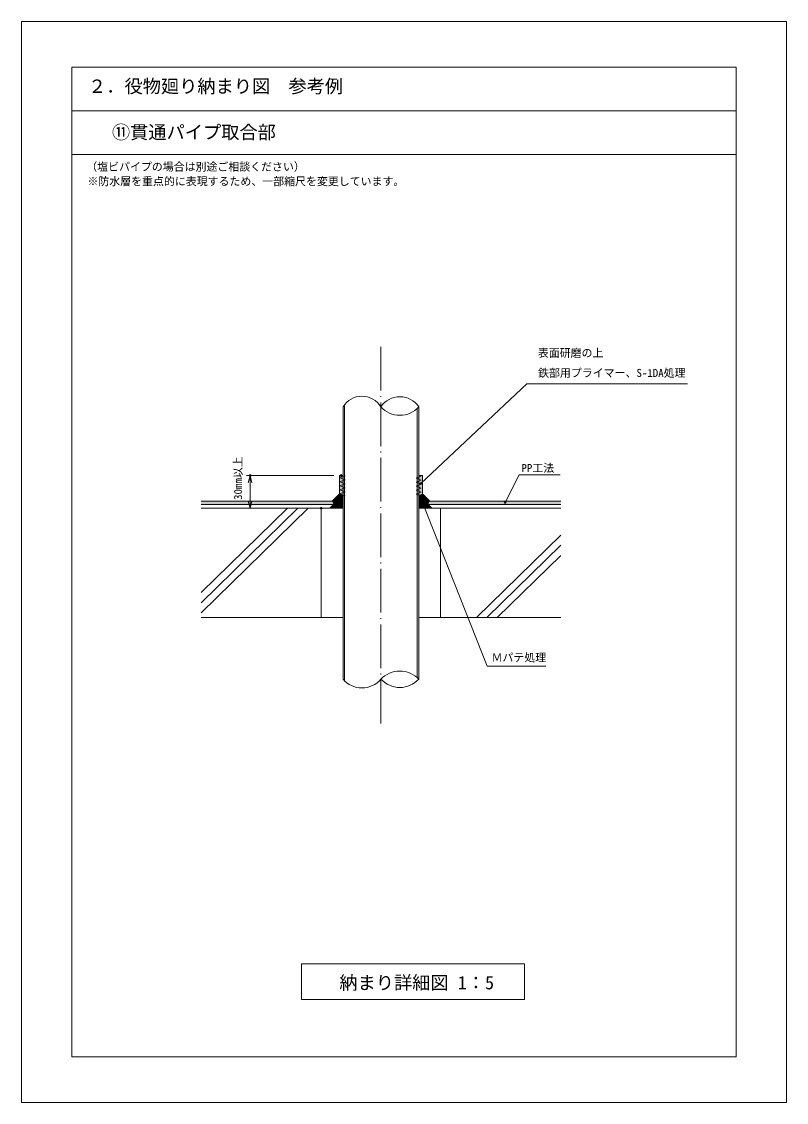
# Model space of a CAD drawing. Units: millimetres, scale not verified. Extents: x -702 to 348, y -693 to 792.
import ezdxf
from ezdxf.enums import TextEntityAlignment as Align

# ---------------------------------------------------------------- set-up
doc = ezdxf.new("R2010")
doc.units = ezdxf.units.MM
doc.header["$LTSCALE"] = 5
doc.header["$PDMODE"] = 32
doc.header["$PDSIZE"] = 2.5
doc.linetypes.add('LONG_DASHED_DOTTED', pattern=[15.25, 12, -1.5, 0.25, -1.5])
for name, color, linetype, lineweight in [('0-0_Defpoints', 7, 'Continuous', 18), ('0-3_文字', 7, 'Continuous', 18), ('0-4_枠', 6, 'Continuous', 18), ('0-5_躯体', 4, 'Continuous', 18), ('0-6_0', 4, 'Continuous', 18)]:
    doc.layers.add(name, color=color, linetype=linetype, lineweight=lineweight)
doc.styles.add('ＭＳ ゴシック', font='')
doc.styles.get('ＭＳ ゴシック').set_extended_font_data('MS Gothic')

msp = doc.modelspace()

# ---------------------------------------------------------------- linework, layer by layer
at = {"layer": '0-0_Defpoints'}
msp.add_lwpolyline([(-702.427, -692.92), (347.573, -692.92), (347.573, 792.08), (-702.427, 792.08)], close=True, dxfattribs=at)
at = {"layer": '0-0_Defpoints', "color": 4}
for points in [[(-258.306, 167.881), (-265.306, 165.131), (-258.306, 162.381), (-265.306, 159.631), (-258.306, 156.881), (-265.306, 154.131), (-258.306, 151.381), (-265.306, 148.631), (-258.306, 145.881), (-265.306, 143.131), (-258.306, 140.381)], [(-153.891, 167.668), (-160.891, 164.918), (-153.891, 162.168), (-160.891, 159.418), (-153.891, 156.668), (-160.891, 153.918), (-153.891, 151.168), (-160.891, 148.418), (-153.891, 145.668), (-160.891, 142.918), (-153.891, 140.168)]]:
    msp.add_lwpolyline(points, dxfattribs=at)
for p in [(-388.837, 168.368), (-263.634, 168.368), (-291.134, 123.368)]:
    msp.add_point(p, dxfattribs=at)
at = {"layer": '0-0_Defpoints'}
for points in [[(-261.134, 141.297), (-261.134, 168.368), (-266.134, 168.368)], [(-261.134, 141.297), (-266.134, 168.368), (-266.134, 143.368)], [(-152.134, 168.368), (-157.134, 168.368), (-157.134, 141.297)], [(-157.134, 141.297), (-152.134, 143.368), (-152.134, 168.368)], [(-261.134, 141.297), (-266.134, 143.368), (-276.134, 133.368)], [(-276.134, 133.368), (-274.063, 128.368), (-261.134, 141.297)], [(-157.134, 141.297), (-144.205, 128.368), (-152.134, 143.368)], [(-144.205, 128.368), (-142.134, 133.368), (-152.134, 143.368)], [(-456.092, 133.368), (-456.092, 128.368), (-274.063, 128.368)], [(-276.134, 133.368), (-456.092, 133.368), (-274.063, 128.368)], [(-144.205, 128.368), (37.824, 128.368), (37.824, 133.368)], [(-144.205, 128.368), (37.824, 133.368), (-142.134, 133.368)]]:
    msp.add_solid(points, dxfattribs=at)
at = {"layer": '0-3_文字', "color": 4}
for p, q in [((3.713, 294.549), (211.949, 294.549)), ((-273.634, 168.368), (-393.837, 168.368)), ((-388.837, 133.368), (-388.837, 158.368)), ((-301.134, 123.368), (-393.837, 123.368)), ((-50.719, -93.421), (17.502, -93.421))]:
    msp.add_line(p, q, dxfattribs=at)
for points in [[(-146.862, 164.139), (-8.787, 294.549), (3.713, 294.549)], [(-19.29, 169.394), (-6.783, 169.394), (37.048, 169.394)], [(-145.096, 114.066), (-63.219, -93.421), (-50.719, -93.421)]]:
    msp.add_lwpolyline(points, dxfattribs=at)
msp.add_lwpolyline([(-318.154, -502.348), (-12.13, -502.348), (-12.13, -551.575), (-318.154, -551.575)], close=True, dxfattribs=at)
at = {"layer": '0-4_枠'}
for p, q in [((-633.677, 729.58), (-633.677, -630.42)), ((278.823, 729.58), (-633.677, 729.58)), ((278.823, 729.58), (278.823, -630.42)), ((278.823, 669.58), (-633.677, 669.58)), ((278.823, 609.58), (-633.677, 609.58)), ((278.823, -630.42), (-633.677, -630.42))]:
    msp.add_line(p, q, dxfattribs=at)
at = {"layer": '0-5_躯体', "linetype": 'LONG_DASHED_DOTTED'}
for p, q in [((-209.134, -172.453), (-209.134, 345.897)), ((-261.134, 141.297), (-261.134, 168.368)), ((-157.134, 141.297), (-157.134, 168.368))]:
    msp.add_line(p, q, dxfattribs=at)
at = {"layer": '0-5_躯体', "color": 7}
for p, q in [((-261.134, -111.324), (-261.134, 262.767)), ((-259.134, -113.529), (-259.134, 265.663)), ((-159.134, -109.421), (-159.134, 260.719)), ((-157.134, -111.324), (-157.134, 262.767))]:
    msp.add_line(p, q, dxfattribs=at)
at = {"layer": '0-5_躯体', "color": 2}
for p, q in [((-157.134, 168.368), (-152.134, 168.368)), ((-152.134, 143.368), (-152.134, 168.368)), ((-279.063, 123.368), (-261.134, 141.297)), ((-276.134, 133.368), (-266.134, 143.368)), ((-157.134, 141.297), (-139.205, 123.368)), ((-152.134, 143.368), (-142.134, 133.368)), ((-456.092, 133.368), (-276.134, 133.368)), ((-456.092, 128.368), (-274.063, 128.368)), ((-144.205, 128.368), (37.824, 128.368)), ((-142.134, 133.368), (37.824, 133.368))]:
    msp.add_line(p, q, dxfattribs=at)
at = {"layer": '0-5_躯体'}
for p, q in [((-456.092, -20.495), (-308.911, 123.368)), ((-456.092, 7.472), (-337.523, 123.368)), ((-456.092, -6.511), (-323.217, 123.368)), ((-456.092, 123.368), (-261.134, 123.368)), ((-291.134, -26.632), (-291.134, 123.368)), ((-157.134, 123.368), (37.824, 123.368)), ((-127.134, -26.632), (-127.134, 123.368)), ((-77.899, -26.632), (37.824, 86.482)), ((-63.593, -26.632), (37.824, 72.498)), ((-49.287, -26.632), (37.824, 58.515)), ((-456.092, -26.632), (-261.134, -26.632)), ((-157.134, -26.632), (37.824, -26.632))]:
    msp.add_line(p, q, dxfattribs=at)
at = {"layer": '0-5_躯体', "color": 2}
msp.add_lwpolyline([(-266.134, 143.368), (-266.134, 168.368), (-261.134, 168.368)], dxfattribs=at)
at = {"layer": '0-5_躯体', "color": 7}
for centre, radius, start, end in [((-235.134, 246.95), 30.433, 31.31419, 148.68581), ((-183.134, 245.467), 31.23, 33.6387, 146.3613), ((-183.134, 286.161), 34.976, 221.98024, 318.01976), ((-183.134, -136.646), 36.293, 44.24273, 135.75727), ((-235.134, -89.745), 33.788, 219.69101, 320.30899), ((-183.134, -87.737), 35.105, 222.21386, 317.78614)]:
    msp.add_arc(centre, radius, start, end, dxfattribs=at)
at = {"layer": '0-6_0'}
for p, q in [((-388.837, 168.368), (-388.837, 158.368)), ((-154.132, 157.273), (-146.862, 164.139)), ((-38.656, 131.512), (-19.29, 169.394)), ((-388.837, 123.368), (-388.837, 133.368)), ((-149.729, 125.807), (-145.096, 114.066))]:
    msp.add_line(p, q, dxfattribs=at)
for points in [[(-391.517, 158.368), (-388.837, 168.368), (-386.158, 158.368)], [(-386.158, 133.368), (-388.837, 123.368), (-391.517, 133.368)]]:
    msp.add_lwpolyline(points, dxfattribs=at)
for p in [(-154.132, 157.273), (-149.729, 125.807), (-38.656, 131.512)]:
    msp.add_point(p, dxfattribs=at)
at = {"layer": '0-6_0', "color": 8}
for points in [[(-279.063, 123.368), (-261.134, 123.368), (-261.134, 141.297)], [(-139.205, 123.368), (-157.134, 123.368), (-157.134, 141.297)]]:
    msp.add_solid(points, dxfattribs=at)

# ---------------------------------------------------------------- texts
at = {"layer": '0-3_文字', "style": 'ＭＳ ゴシック'}
for s, height, p in [('２．役物廻り納まり図\u3000参考例', 18.33, (-611.115, 688.65)), ('⑪貫通パイプ取合部', 18.33, (-578.427, 625.471)), ('（塩ビパイプの場合は別途ご相談ください）', 11, (-613.688, 583.817)), ('※防水層を重点的に表現するため、一部縮尺を変更しています。', 11, (-612.069, 563.815)), ('表面研磨の上', 11, (6.323, 328.004)), ('鉄部用プライマー、S-1DA処理', 11, (6.674, 300.549)), ('PP工法', 11, (-16.181, 169.843)), ('Ｍパテ処理', 11, (-57.229, -90.441)), ('納まり詳細図 1：5', 18.33, (-266.194, -543.106))]:
    msp.add_text(s, height=height, dxfattribs=at).set_placement(p, align=Align.BOTTOM_LEFT)
msp.add_text('30mm以上', height=11, rotation=90, dxfattribs=at).set_placement((-396.545, 134.877), align=Align.BOTTOM_LEFT)

doc.saveas('drawing.dxf')
